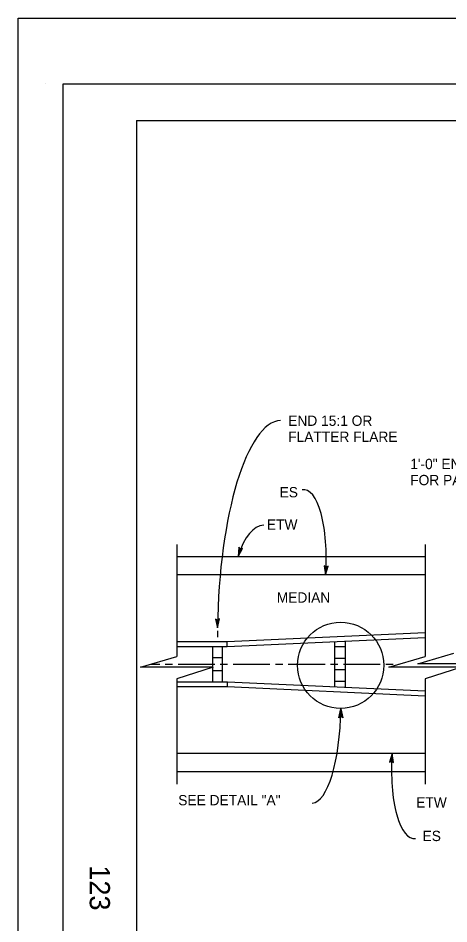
# Model space of a CAD drawing. Extents: x -894 to 866, y -476 to 714.
# Drawn here: x -894 to -601, y 98 to 714 of the extents above; entities that cross this region are included whole.
import ezdxf

# ---------------------------------------------------------------- set-up
doc = ezdxf.new("R2010")
doc.units = 0
for name, color, linetype in [('10 Sheet Format', 7, 'Continuous'), ('56 Stage 3 Anno', 7, 'Continuous'), ('57 Undefined', 7, 'Continuous'), ('60 Nongeo Data', 7, 'Continuous')]:
    doc.layers.add(name, color=color, linetype=linetype)

msp = doc.modelspace()

# ---------------------------------------------------------------- linework, layer by layer
at = {"layer": '10 Sheet Format'}
for p, q in [((-875.41, 668.96), (-875.41, 668.96)), ((-813.45, 643.96), (811.55, 643.96)), ((-813.45, 643.96), (-813.45, -406.04))]:
    msp.add_line(p, q, dxfattribs=at)
for points in [[(-894.04, 713.56), (865.96, 713.56), (865.96, -476.44), (-894.04, -476.44)], [(-863.43, 668.96), (836.57, 668.96), (836.57, -431.04), (-863.43, -431.04)], [(-863.43, 668.96), (836.57, 668.96), (836.57, -431.04), (-863.43, -431.04)]]:
    msp.add_lwpolyline(points, close=True, dxfattribs=at)
at = {"layer": '56 Stage 3 Anno'}
for p, q in [((-786.17, 355.81), (-786.17, 279.55)), ((-743.89, 353.86), (-744.35, 347.73)), ((-744.35, 347.73), (-741.33, 353.08)), ((-743.61, 353.55), (-743.95, 349.05)), ((-743.94, 349.06), (-741.74, 352.96)), ((-742.84, 352.71), (-743.89, 353.86)), ((-743.89, 353.86), (-743.89, 353.86)), ((-743.33, 353.22), (-743.55, 350.37)), ((-743.55, 350.37), (-742.13, 352.9)), ((-743.05, 352.95), (-743.15, 351.7)), ((-743.15, 351.7), (-742.54, 352.77)), ((-741.33, 353.08), (-742.84, 352.71)), ((-741.33, 353.08), (-741.33, 353.08)), ((-617.24, 355.81), (-617.24, 279.55)), ((-617.24, 355.81), (-617.24, 279.55)), ((-744.35, 347.73), (-744.35, 347.73)), ((-684.47, 340.42), (-685.75, 341.31)), ((-685.75, 341.31), (-685.75, 341.31)), ((-685.75, 341.31), (-684.83, 335.23)), ((-685.41, 341.07), (-684.73, 336.61)), ((-685.07, 340.81), (-684.64, 337.99)), ((-684.83, 335.23), (-683.09, 341.12)), ((-684.73, 336.62), (-683.46, 340.91)), ((-684.73, 340.61), (-684.55, 339.36)), ((-684.64, 337.99), (-683.82, 340.76)), ((-684.55, 339.36), (-684.2, 340.55)), ((-683.09, 341.12), (-684.47, 340.42)), ((-683.09, 341.12), (-683.09, 341.12)), ((-684.83, 335.23), (-684.83, 335.23)), ((-758.4, 304.35), (-759.75, 305.13)), ((-759.75, 305.13), (-759.75, 305.13)), ((-759.75, 305.13), (-758.34, 299.15)), ((-759.39, 304.92), (-758.36, 300.53)), ((-759.03, 304.69), (-758.37, 301.91)), ((-758.68, 304.52), (-758.39, 303.29)), ((-757.08, 305.16), (-758.4, 304.35)), ((-758.39, 303.29), (-758.14, 304.5)), ((-758.37, 301.91), (-757.78, 304.74)), ((-758.35, 300.54), (-757.44, 304.92)), ((-758.34, 299.15), (-757.08, 305.16)), ((-757.08, 305.16), (-757.08, 305.16)), ((-758.34, 299.15), (-758.34, 299.15)), ((-758.34, 297.02), (-758.34, 292.71)), ((-810.85, 272.41), (-786.17, 279.55)), ((-641.93, 272.41), (-617.24, 279.55)), ((-622.22, 274.75), (-597.54, 281.89)), ((-761.41, 272.41), (-810.85, 272.41)), ((-761.41, 272.41), (-786.17, 264.37)), ((-592.48, 272.41), (-641.93, 272.41)), ((-572.77, 274.75), (-622.22, 274.75)), ((-592.48, 272.41), (-617.24, 264.37)), ((-786.17, 264.37), (-786.17, 192.79)), ((-617.24, 264.37), (-617.24, 192.79)), ((-675.94, 238.01), (-674.49, 244.14)), ((-675.57, 238.22), (-674.51, 242.73)), ((-675.2, 238.46), (-674.53, 241.31)), ((-674.53, 241.31), (-673.92, 238.41)), ((-674.51, 242.71), (-673.57, 238.22)), ((-674.49, 244.14), (-674.49, 244.14)), ((-674.49, 244.14), (-673.2, 237.97)), ((-674.55, 238.81), (-675.94, 238.01)), ((-675.94, 238.01), (-675.94, 238.01)), ((-674.84, 238.64), (-674.55, 239.89)), ((-674.55, 239.89), (-674.28, 238.65)), ((-673.2, 237.97), (-674.55, 238.81)), ((-673.2, 237.97), (-673.2, 237.97)), ((-639.63, 213.79), (-641.38, 207.9)), ((-639.73, 212.4), (-641, 208.11)), ((-639.82, 211.04), (-640.64, 208.26)), ((-639.92, 209.66), (-640.27, 208.47)), ((-639.73, 208.41), (-639.92, 209.66)), ((-639.39, 208.21), (-639.82, 211.04)), ((-639.05, 207.95), (-639.73, 212.42)), ((-638.71, 207.71), (-639.63, 213.79)), ((-639.63, 213.79), (-639.63, 213.79)), ((-641.38, 207.9), (-639.99, 208.6)), ((-641.38, 207.9), (-641.38, 207.9)), ((-639.99, 208.6), (-638.71, 207.71)), ((-638.71, 207.71), (-638.71, 207.71))]:
    msp.add_line(p, q, dxfattribs=at)
for points in [[(-803.69, 274.48), (-797.74, 274.48)], [(-793.99, 274.48), (-788.99, 274.48)], [(-785.24, 274.48), (-760.24, 274.48)], [(-756.49, 274.48), (-751.49, 274.48)], [(-747.74, 274.48), (-722.74, 274.48)], [(-718.99, 274.48), (-713.99, 274.48)], [(-710.24, 274.48), (-685.24, 274.48)], [(-681.49, 274.48), (-676.49, 274.48)], [(-672.74, 274.48), (-647.74, 274.48)], [(-643.99, 274.48), (-638.99, 274.48)], [(-635.24, 274.48), (-634.76, 274.48)]]:
    msp.add_lwpolyline(points, dxfattribs=at)
for centre, major_axis, ratio, start_param, end_param in [((-717.01, 300.73), (-2.29, -139.44), 0.296326, 3.160398, 4.728565), ((-702.34, 339.01), (-2.8, -54.05), 0.327181, 1.517808, 3.213573), ((-725.61, 314.67), (1.29, -54.26), 0.42004, 3.141593, 4.047419), ((-693.23, 243.25), (1.04, 63.27), 0.296326, 3.160398, 4.728565), ((-622.12, 210.02), (2.8, 54.05), 0.327181, 1.517808, 3.213573)]:
    msp.add_ellipse(centre, major_axis=major_axis, ratio=ratio, start_param=start_param, end_param=end_param, dxfattribs=at)
at = {"layer": '57 Undefined'}
msp.add_circle((-674.64, 273.65), 29.34, dxfattribs=at)
at = {"layer": '60 Nongeo Data'}
for p, q in [((-786.17, 347.73), (-617.24, 347.73)), ((-617.24, 335.23), (-786.17, 335.23)), ((-751.72, 289.83), (-617.24, 296.04)), ((-786.17, 289.83), (-751.72, 289.83)), ((-751.72, 286.55), (-617.24, 292.67)), ((-751.72, 286.55), (-751.72, 289.83)), ((-678.79, 289.87), (-678.79, 259.07)), ((-671.61, 290.3), (-671.61, 258.64)), ((-786.17, 286.55), (-751.72, 286.55)), ((-761.62, 262.5), (-761.62, 286.55)), ((-755.06, 262.5), (-755.06, 286.55)), ((-671.61, 286.19), (-678.79, 286.19)), ((-761.62, 278.9), (-755.06, 278.9)), ((-671.61, 278.38), (-678.79, 278.38)), ((-761.62, 270.15), (-755.06, 270.15)), ((-671.61, 270.56), (-678.79, 270.56)), ((-786.17, 262.5), (-751.72, 262.5)), ((-786.17, 259.22), (-751.72, 259.22)), ((-751.72, 262.5), (-751.72, 259.22)), ((-751.71, 259.2), (-617.24, 252.94)), ((-751.61, 262.4), (-617.24, 256.26)), ((-671.61, 262.75), (-678.79, 262.75)), ((-617.24, 213.79), (-786.17, 213.79)), ((-617.24, 201.29), (-786.17, 201.29))]:
    msp.add_line(p, q, dxfattribs=at)

# ---------------------------------------------------------------- texts
at = {"layer": '10 Sheet Format'}
msp.add_text('123', height=13.779, rotation=270, dxfattribs=at).set_placement((-845.33, 137.75))
at = {"layer": '57 Undefined'}
for s, p in [('END 15:1 OR', (-710.31, 436.41)), ('FLATTER FLARE', (-710.31, 425.47)), ('1\'-0" END OFFSET', (-627.32, 407.02)), ('FOR PARABOLA', (-627.32, 396.08)), ('ES', (-716.15, 387.83)), ('ETW', (-724.79, 365.85)), ('MEDIAN', (-718.09, 316.25)), ('SEE DETAIL "A"', (-785.11, 178.52)), ('ETW', (-623.22, 176.96)), ('ES', (-618.9, 154.19))]:
    msp.add_text(s, height=7, dxfattribs=at).set_placement(p)

doc.saveas('drawing.dxf')
